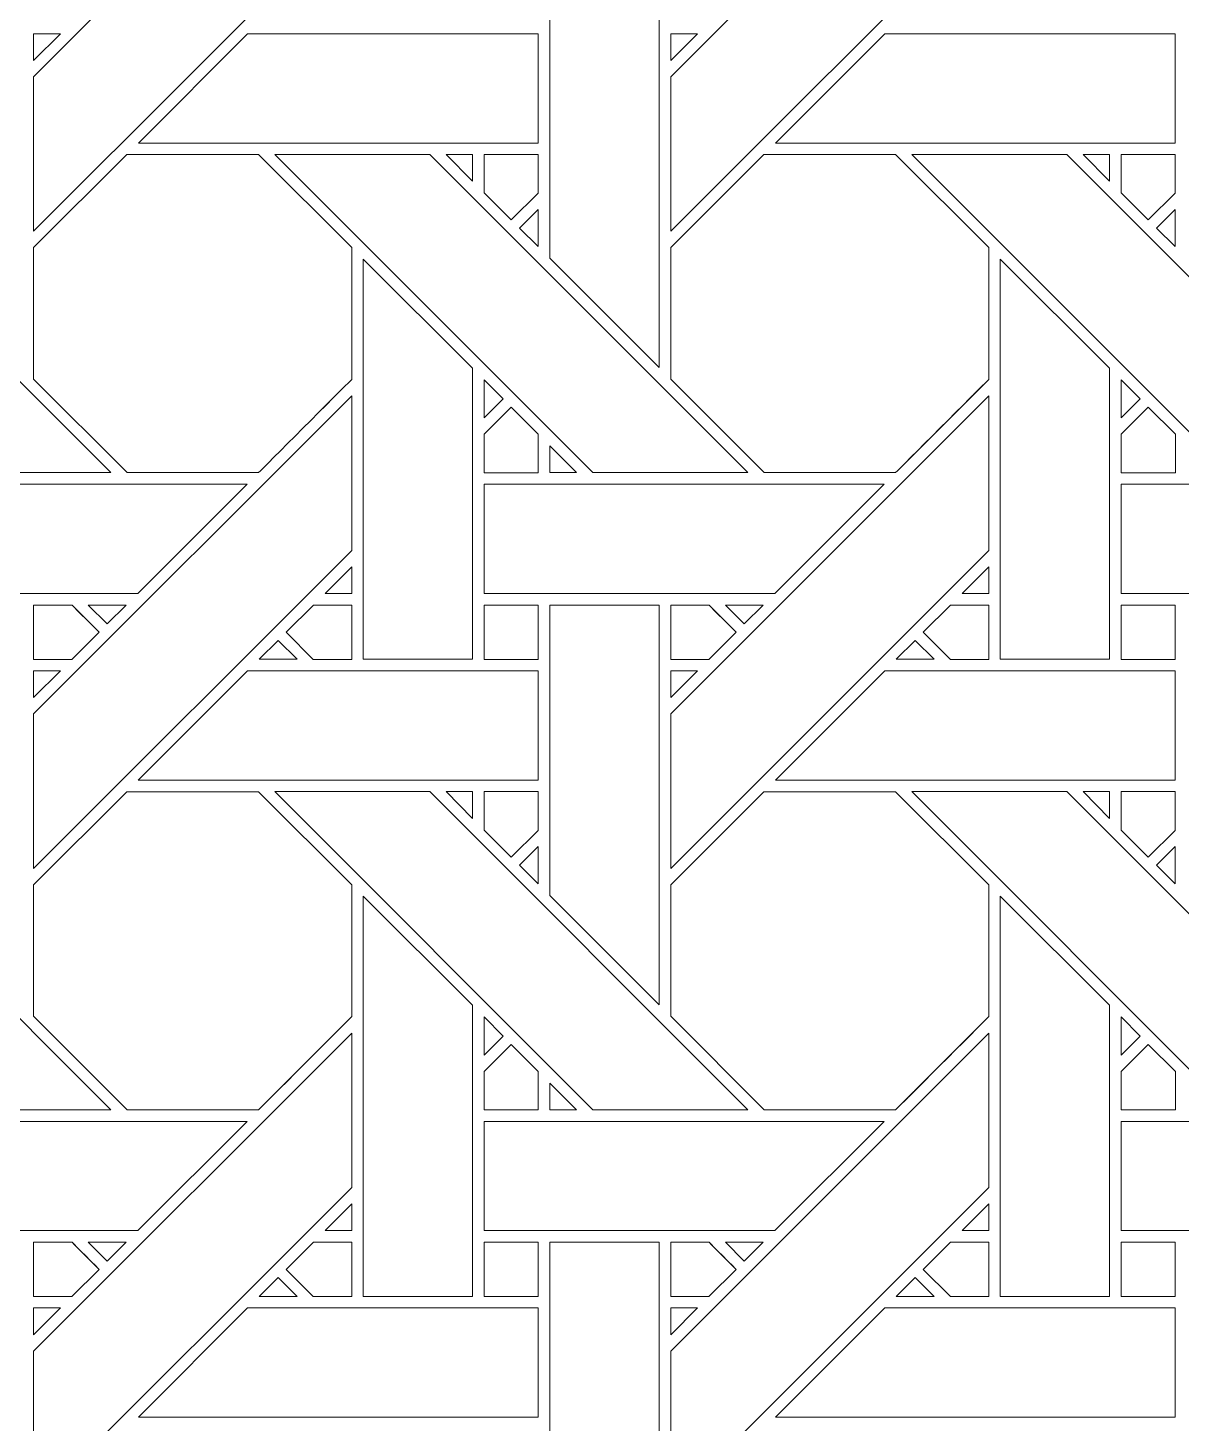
# Model space of a CAD drawing. Header units: inches. Extents: x 2.4 to 22.4, y -0.9 to 19.1.
# Drawn here: x 9.766 to 11.483, y 6.02 to 8.097 of the extents above; entities that cross this region are included whole.
import ezdxf

# ---------------------------------------------------------------- set-up
doc = ezdxf.new("R2010")
doc.units = ezdxf.units.IN
doc.header["$MEASUREMENT"] = 0
doc.layers.add('Design', color=7, linetype='Continuous', lineweight=0)

msp = doc.modelspace()

# ---------------------------------------------------------------- linework, layer by layer
at = {"layer": 'Design'}
for points, knots in [([(12.3829, 19.0948), (6.86, 19.0948), (2.3829, 14.6176), (2.3829, 9.0948), (2.3829, 3.5719), (6.86, -0.9052), (12.3829, -0.9052), (17.9057, -0.9052), (22.3829, 3.5719), (22.3829, 9.0948), (22.3829, 14.6176), (17.9057, 19.0948), (12.3829, 19.0948)], [0, 0, 0, 0, 1, 1, 1, 2, 2, 2, 3, 3, 3, 4, 4, 4, 4]), ([(12.3829, 17.972), (7.4801, 17.972), (3.5056, 13.9975), (3.5056, 9.0948), (3.5056, 4.192), (7.4801, 0.2175), (12.3829, 0.2175), (17.2856, 0.2175), (21.2601, 4.192), (21.2601, 9.0948), (21.2601, 13.9975), (17.2856, 17.972), (12.3829, 17.972)], [0, 0, 0, 0, 1, 1, 1, 2, 2, 2, 3, 3, 3, 4, 4, 4, 4]), ([(9.7742, 8.0244), (9.7742, 8.0244), (10.2479, 8.498), (10.2479, 8.498), (10.2479, 8.498), (10.2479, 8.2679), (10.2479, 8.2679), (10.2479, 8.2679), (9.7742, 7.7943), (9.7742, 7.7943), (9.7742, 7.7943), (9.7742, 8.0244), (9.7742, 8.0244)], [0, 0, 0, 0, 1, 1, 1, 2, 2, 2, 3, 3, 3, 4, 4, 4, 4]), ([(10.7229, 8.0244), (10.7229, 8.0244), (11.1966, 8.498), (11.1966, 8.498), (11.1966, 8.498), (11.1966, 8.2679), (11.1966, 8.2679), (11.1966, 8.2679), (10.7229, 7.7943), (10.7229, 7.7943), (10.7229, 7.7943), (10.7229, 8.0244), (10.7229, 8.0244)], [0, 0, 0, 0, 1, 1, 1, 2, 2, 2, 3, 3, 3, 4, 4, 4, 4]), ([(10.7058, 8.1865), (10.7058, 8.1865), (10.7058, 7.5914), (10.7058, 7.5914), (10.7058, 7.5914), (10.5429, 7.7543), (10.5429, 7.7543), (10.5429, 7.7543), (10.5429, 8.1865), (10.5429, 8.1865), (10.5429, 8.1865), (10.7058, 8.1865), (10.7058, 8.1865)], [0, 0, 0, 0, 1, 1, 1, 2, 2, 2, 3, 3, 3, 4, 4, 4, 4]), ([(9.8141, 8.0885), (9.8141, 8.0885), (9.7742, 8.0487), (9.7742, 8.0487), (9.7742, 8.0487), (9.7742, 8.0885), (9.7742, 8.0885), (9.7742, 8.0885), (9.8141, 8.0885), (9.8141, 8.0885)], [0, 0, 0, 0, 1, 1, 1, 2, 2, 2, 3, 3, 3, 3]), ([(9.9301, 7.9257), (9.9301, 7.9257), (10.0929, 8.0885), (10.0929, 8.0885), (10.0929, 8.0885), (10.5253, 8.0885), (10.5253, 8.0885), (10.5253, 8.0885), (10.5253, 7.9257), (10.5253, 7.9257), (10.5253, 7.9257), (9.9301, 7.9257), (9.9301, 7.9257)], [0, 0, 0, 0, 1, 1, 1, 2, 2, 2, 3, 3, 3, 4, 4, 4, 4]), ([(10.7628, 8.0885), (10.7628, 8.0885), (10.7229, 8.0487), (10.7229, 8.0487), (10.7229, 8.0487), (10.7229, 8.0885), (10.7229, 8.0885), (10.7229, 8.0885), (10.7628, 8.0885), (10.7628, 8.0885)], [0, 0, 0, 0, 1, 1, 1, 2, 2, 2, 3, 3, 3, 3]), ([(10.8788, 7.9257), (10.8788, 7.9257), (11.0416, 8.0885), (11.0416, 8.0885), (11.0416, 8.0885), (11.4741, 8.0885), (11.4741, 8.0885), (11.4741, 8.0885), (11.4741, 7.9257), (11.4741, 7.9257), (11.4741, 7.9257), (10.8788, 7.9257), (10.8788, 7.9257)], [0, 0, 0, 0, 1, 1, 1, 2, 2, 2, 3, 3, 3, 4, 4, 4, 4]), ([(9.1846, 7.9086), (9.1846, 7.9086), (9.4156, 7.9086), (9.4156, 7.9086), (9.4156, 7.9086), (9.8892, 7.435), (9.8892, 7.435), (9.8892, 7.435), (9.6582, 7.435), (9.6582, 7.435), (9.6582, 7.435), (9.1846, 7.9086), (9.1846, 7.9086)], [0, 0, 0, 0, 1, 1, 1, 2, 2, 2, 3, 3, 3, 4, 4, 4, 4]), ([(10.1091, 7.435), (10.1091, 7.435), (9.9134, 7.435), (9.9134, 7.435), (9.9134, 7.435), (9.7742, 7.5742), (9.7742, 7.5742), (9.7742, 7.5742), (9.7742, 7.7699), (9.7742, 7.7699), (9.7742, 7.7699), (9.9129, 7.9086), (9.9129, 7.9086), (9.9129, 7.9086), (10.1091, 7.9086), (10.1091, 7.9086), (10.1091, 7.9086), (10.2478, 7.7699), (10.2478, 7.7699), (10.2478, 7.7699), (10.2478, 7.5737), (10.2478, 7.5737), (10.23, 7.5557), (10.1181, 7.444), (10.1091, 7.435)], [0, 0, 0, 0, 1, 1, 1, 2, 2, 2, 3, 3, 3, 4, 4, 4, 5, 5, 5, 6, 6, 6, 7, 7, 7, 8, 8, 8, 8]), ([(9.7742, 7.7699), (9.7742, 7.7699), (9.9129, 7.9086), (9.9129, 7.9086), (9.9129, 7.9086), (10.1091, 7.9086), (10.1091, 7.9086), (10.1091, 7.9086), (10.2478, 7.7699), (10.2478, 7.7699), (10.2478, 7.7699), (10.2478, 7.5737), (10.2478, 7.5737), (10.2301, 7.5558), (10.1182, 7.444), (10.1091, 7.435), (10.1091, 7.435), (9.9134, 7.435), (9.9134, 7.435), (9.9134, 7.435), (9.7742, 7.5742), (9.7742, 7.5742), (9.7742, 7.5742), (9.7742, 7.7699), (9.7742, 7.7699)], [0, 0, 0, 0, 1, 1, 1, 2, 2, 2, 3, 3, 3, 4, 4, 4, 5, 5, 5, 6, 6, 6, 7, 7, 7, 8, 8, 8, 8]), ([(10.1334, 7.9086), (10.1334, 7.9086), (10.3643, 7.9086), (10.3643, 7.9086), (10.3643, 7.9086), (10.838, 7.435), (10.838, 7.435), (10.838, 7.435), (10.6069, 7.435), (10.6069, 7.435), (10.6069, 7.435), (10.1334, 7.9086), (10.1334, 7.9086)], [0, 0, 0, 0, 1, 1, 1, 2, 2, 2, 3, 3, 3, 4, 4, 4, 4]), ([(10.4279, 7.9086), (10.4279, 7.9086), (10.4279, 7.8688), (10.4279, 7.8688), (10.4279, 7.8688), (10.3884, 7.9086), (10.3884, 7.9086), (10.3884, 7.9086), (10.4279, 7.9086), (10.4279, 7.9086)], [0, 0, 0, 0, 1, 1, 1, 2, 2, 2, 3, 3, 3, 3]), ([(10.5253, 7.9086), (10.5253, 7.9086), (10.5253, 7.851), (10.5253, 7.851), (10.5253, 7.851), (10.4854, 7.8111), (10.4854, 7.8111), (10.4854, 7.8111), (10.445, 7.8514), (10.445, 7.8514), (10.445, 7.8514), (10.445, 7.9086), (10.445, 7.9086), (10.445, 7.9086), (10.5253, 7.9086), (10.5253, 7.9086)], [0, 0, 0, 0, 1, 1, 1, 2, 2, 2, 3, 3, 3, 4, 4, 4, 5, 5, 5, 5]), ([(10.4854, 7.8111), (10.4854, 7.8111), (10.445, 7.8514), (10.445, 7.8514), (10.445, 7.8514), (10.445, 7.9086), (10.445, 7.9086), (10.445, 7.9086), (10.5253, 7.9086), (10.5253, 7.9086), (10.5253, 7.9086), (10.5253, 7.851), (10.5253, 7.851), (10.5253, 7.851), (10.4854, 7.8111), (10.4854, 7.8111)], [0, 0, 0, 0, 1, 1, 1, 2, 2, 2, 3, 3, 3, 4, 4, 4, 5, 5, 5, 5]), ([(10.8616, 7.9086), (10.8616, 7.9086), (11.0578, 7.9086), (11.0578, 7.9086), (11.0578, 7.9086), (11.1966, 7.7699), (11.1966, 7.7699), (11.1966, 7.7699), (11.1966, 7.5737), (11.1966, 7.5737), (11.1788, 7.5557), (11.0669, 7.444), (11.0579, 7.435), (11.0579, 7.435), (10.8622, 7.435), (10.8622, 7.435), (10.8622, 7.435), (10.7229, 7.5742), (10.7229, 7.5742), (10.7229, 7.5742), (10.7229, 7.7699), (10.7229, 7.7699), (10.7229, 7.7699), (10.8616, 7.9086), (10.8616, 7.9086)], [0, 0, 0, 0, 1, 1, 1, 2, 2, 2, 3, 3, 3, 4, 4, 4, 5, 5, 5, 6, 6, 6, 7, 7, 7, 8, 8, 8, 8]), ([(10.7229, 7.7699), (10.7229, 7.7699), (10.8616, 7.9086), (10.8616, 7.9086), (10.8616, 7.9086), (11.0578, 7.9086), (11.0578, 7.9086), (11.0578, 7.9086), (11.1966, 7.7699), (11.1966, 7.7699), (11.1966, 7.7699), (11.1966, 7.5737), (11.1966, 7.5737), (11.1786, 7.5555), (11.0667, 7.4438), (11.0579, 7.435), (11.0579, 7.435), (10.8622, 7.435), (10.8622, 7.435), (10.8622, 7.435), (10.7229, 7.5742), (10.7229, 7.5742), (10.7229, 7.5742), (10.7229, 7.7699), (10.7229, 7.7699)], [0, 0, 0, 0, 1, 1, 1, 2, 2, 2, 3, 3, 3, 4, 4, 4, 5, 5, 5, 6, 6, 6, 7, 7, 7, 8, 8, 8, 8]), ([(11.0821, 7.9086), (11.0821, 7.9086), (11.313, 7.9086), (11.313, 7.9086), (11.313, 7.9086), (11.7867, 7.435), (11.7867, 7.435), (11.7867, 7.435), (11.5556, 7.435), (11.5556, 7.435), (11.5556, 7.435), (11.0821, 7.9086), (11.0821, 7.9086)], [0, 0, 0, 0, 1, 1, 1, 2, 2, 2, 3, 3, 3, 4, 4, 4, 4]), ([(11.3766, 7.9086), (11.3766, 7.9086), (11.3766, 7.8688), (11.3766, 7.8688), (11.3766, 7.8688), (11.3372, 7.9086), (11.3372, 7.9086), (11.3372, 7.9086), (11.3766, 7.9086), (11.3766, 7.9086)], [0, 0, 0, 0, 1, 1, 1, 2, 2, 2, 3, 3, 3, 3]), ([(11.474, 7.9086), (11.474, 7.9086), (11.474, 7.851), (11.474, 7.851), (11.474, 7.851), (11.4341, 7.8111), (11.4341, 7.8111), (11.4341, 7.8111), (11.3938, 7.8514), (11.3938, 7.8514), (11.3938, 7.8514), (11.3938, 7.9086), (11.3938, 7.9086), (11.3938, 7.9086), (11.474, 7.9086), (11.474, 7.9086)], [0, 0, 0, 0, 1, 1, 1, 2, 2, 2, 3, 3, 3, 4, 4, 4, 5, 5, 5, 5]), ([(11.4341, 7.8111), (11.4341, 7.8111), (11.3938, 7.8514), (11.3938, 7.8514), (11.3938, 7.8514), (11.3938, 7.9086), (11.3938, 7.9086), (11.3938, 7.9086), (11.474, 7.9086), (11.474, 7.9086), (11.474, 7.9086), (11.474, 7.851), (11.474, 7.851), (11.474, 7.851), (11.4341, 7.8111), (11.4341, 7.8111)], [0, 0, 0, 0, 1, 1, 1, 2, 2, 2, 3, 3, 3, 4, 4, 4, 5, 5, 5, 5]), ([(10.5253, 7.8268), (10.5253, 7.8268), (10.5253, 7.7716), (10.5253, 7.7716), (10.5253, 7.7716), (10.4976, 7.799), (10.4976, 7.799), (10.4976, 7.799), (10.5253, 7.8268), (10.5253, 7.8268)], [0, 0, 0, 0, 1, 1, 1, 2, 2, 2, 3, 3, 3, 3]), ([(11.4741, 7.8268), (11.4741, 7.8268), (11.4741, 7.7716), (11.4741, 7.7716), (11.4741, 7.7716), (11.4463, 7.799), (11.4463, 7.799), (11.4463, 7.799), (11.4741, 7.8268), (11.4741, 7.8268)], [0, 0, 0, 0, 1, 1, 1, 2, 2, 2, 3, 3, 3, 3]), ([(10.4278, 7.5906), (10.4278, 7.5906), (10.4278, 7.157), (10.4278, 7.157), (10.4278, 7.157), (10.265, 7.157), (10.265, 7.157), (10.265, 7.157), (10.265, 7.7528), (10.265, 7.7528), (10.265, 7.7528), (10.4278, 7.5906), (10.4278, 7.5906)], [0, 0, 0, 0, 1, 1, 1, 2, 2, 2, 3, 3, 3, 4, 4, 4, 4]), ([(11.3765, 7.5906), (11.3765, 7.5906), (11.3765, 7.157), (11.3765, 7.157), (11.3765, 7.157), (11.2137, 7.157), (11.2137, 7.157), (11.2137, 7.157), (11.2137, 7.7528), (11.2137, 7.7528), (11.2137, 7.7528), (11.3765, 7.5906), (11.3765, 7.5906)], [0, 0, 0, 0, 1, 1, 1, 2, 2, 2, 3, 3, 3, 4, 4, 4, 4]), ([(10.4733, 7.5446), (10.4733, 7.5446), (10.4451, 7.5164), (10.4451, 7.5164), (10.4451, 7.5164), (10.4451, 7.5732), (10.4451, 7.5732), (10.4451, 7.5732), (10.4733, 7.5446), (10.4733, 7.5446)], [0, 0, 0, 0, 1, 1, 1, 2, 2, 2, 3, 3, 3, 3]), ([(11.3938, 7.5164), (11.3938, 7.5164), (11.3938, 7.5732), (11.3938, 7.5732), (11.3938, 7.5732), (11.422, 7.5446), (11.422, 7.5446), (11.422, 7.5446), (11.3938, 7.5164), (11.3938, 7.5164)], [0, 0, 0, 0, 1, 1, 1, 2, 2, 2, 3, 3, 3, 3]), ([(9.7742, 7.0756), (9.7742, 7.0756), (10.2479, 7.5492), (10.2479, 7.5492), (10.2479, 7.5492), (10.2479, 7.3192), (10.2479, 7.3192), (10.2479, 7.3192), (9.7742, 6.8455), (9.7742, 6.8455), (9.7742, 6.8455), (9.7742, 7.0756), (9.7742, 7.0756)], [0, 0, 0, 0, 1, 1, 1, 2, 2, 2, 3, 3, 3, 4, 4, 4, 4]), ([(10.7229, 7.0756), (10.7229, 7.0756), (11.1966, 7.5492), (11.1966, 7.5492), (11.1966, 7.5492), (11.1966, 7.3192), (11.1966, 7.3192), (11.1966, 7.3192), (10.7229, 6.8455), (10.7229, 6.8455), (10.7229, 6.8455), (10.7229, 7.0756), (10.7229, 7.0756)], [0, 0, 0, 0, 1, 1, 1, 2, 2, 2, 3, 3, 3, 4, 4, 4, 4]), ([(10.4451, 7.4347), (10.4451, 7.4347), (10.4451, 7.492), (10.4451, 7.492), (10.4451, 7.492), (10.4854, 7.5323), (10.4854, 7.5323), (10.4854, 7.5323), (10.5257, 7.492), (10.5257, 7.492), (10.5257, 7.492), (10.5257, 7.4347), (10.5257, 7.4347), (10.5257, 7.4347), (10.4451, 7.4347), (10.4451, 7.4347)], [0, 0, 0, 0, 1, 1, 1, 2, 2, 2, 3, 3, 3, 4, 4, 4, 5, 5, 5, 5]), ([(10.4451, 7.492), (10.4451, 7.492), (10.4854, 7.5323), (10.4854, 7.5323), (10.4854, 7.5323), (10.5257, 7.492), (10.5257, 7.492), (10.5257, 7.492), (10.5257, 7.4347), (10.5257, 7.4347), (10.5257, 7.4347), (10.4451, 7.4347), (10.4451, 7.4347), (10.4451, 7.4347), (10.4451, 7.492), (10.4451, 7.492)], [0, 0, 0, 0, 1, 1, 1, 2, 2, 2, 3, 3, 3, 4, 4, 4, 5, 5, 5, 5]), ([(11.3938, 7.4347), (11.3938, 7.4347), (11.3938, 7.492), (11.3938, 7.492), (11.3938, 7.492), (11.4341, 7.5323), (11.4341, 7.5323), (11.4341, 7.5323), (11.4745, 7.492), (11.4745, 7.492), (11.4745, 7.492), (11.4745, 7.4347), (11.4745, 7.4347), (11.4745, 7.4347), (11.3938, 7.4347), (11.3938, 7.4347)], [0, 0, 0, 0, 1, 1, 1, 2, 2, 2, 3, 3, 3, 4, 4, 4, 5, 5, 5, 5]), ([(11.3938, 7.4347), (11.3938, 7.4347), (11.3938, 7.492), (11.3938, 7.492), (11.3938, 7.492), (11.4341, 7.5323), (11.4341, 7.5323), (11.4341, 7.5323), (11.4745, 7.492), (11.4745, 7.492), (11.4745, 7.492), (11.4745, 7.4347), (11.4745, 7.4347), (11.4745, 7.4347), (11.3938, 7.4347), (11.3938, 7.4347)], [0, 0, 0, 0, 1, 1, 1, 2, 2, 2, 3, 3, 3, 4, 4, 4, 5, 5, 5, 5]), ([(10.5827, 7.4349), (10.5827, 7.4349), (10.543, 7.4349), (10.543, 7.4349), (10.543, 7.4349), (10.543, 7.4747), (10.543, 7.4747), (10.543, 7.4747), (10.5827, 7.4349), (10.5827, 7.4349)], [0, 0, 0, 0, 1, 1, 1, 2, 2, 2, 3, 3, 3, 3]), ([(9.4964, 7.255), (9.4964, 7.255), (9.4964, 7.4177), (9.4964, 7.4177), (9.4964, 7.4177), (10.0921, 7.4177), (10.0921, 7.4177), (10.0921, 7.4177), (9.9293, 7.255), (9.9293, 7.255), (9.9293, 7.255), (9.4964, 7.255), (9.4964, 7.255)], [0, 0, 0, 0, 1, 1, 1, 2, 2, 2, 3, 3, 3, 4, 4, 4, 4]), ([(10.4451, 7.255), (10.4451, 7.255), (10.4451, 7.4177), (10.4451, 7.4177), (10.4451, 7.4177), (11.0408, 7.4177), (11.0408, 7.4177), (11.0408, 7.4177), (10.8781, 7.255), (10.8781, 7.255), (10.8781, 7.255), (10.4451, 7.255), (10.4451, 7.255)], [0, 0, 0, 0, 1, 1, 1, 2, 2, 2, 3, 3, 3, 4, 4, 4, 4]), ([(11.3938, 7.255), (11.3938, 7.255), (11.3938, 7.4177), (11.3938, 7.4177), (11.3938, 7.4177), (11.9895, 7.4177), (11.9895, 7.4177), (11.9895, 7.4177), (11.8268, 7.255), (11.8268, 7.255), (11.8268, 7.255), (11.3938, 7.255), (11.3938, 7.255)], [0, 0, 0, 0, 1, 1, 1, 2, 2, 2, 3, 3, 3, 4, 4, 4, 4]), ([(10.2081, 7.255), (10.2081, 7.255), (10.2479, 7.2948), (10.2479, 7.2948), (10.2479, 7.2948), (10.2479, 7.255), (10.2479, 7.255), (10.2479, 7.255), (10.2081, 7.255), (10.2081, 7.255)], [0, 0, 0, 0, 1, 1, 1, 2, 2, 2, 3, 3, 3, 3]), ([(11.1568, 7.255), (11.1568, 7.255), (11.1966, 7.2948), (11.1966, 7.2948), (11.1966, 7.2948), (11.1966, 7.255), (11.1966, 7.255), (11.1966, 7.255), (11.1568, 7.255), (11.1568, 7.255)], [0, 0, 0, 0, 1, 1, 1, 2, 2, 2, 3, 3, 3, 3]), ([(9.7742, 7.1569), (9.7742, 7.1569), (9.7742, 7.2377), (9.7742, 7.2377), (9.7742, 7.2377), (9.8313, 7.2377), (9.8313, 7.2377), (9.8364, 7.2326), (9.8672, 7.2018), (9.8716, 7.1974), (9.8716, 7.1974), (9.8312, 7.1569), (9.8312, 7.1569), (9.8312, 7.1569), (9.7742, 7.1569), (9.7742, 7.1569)], [0, 0, 0, 0, 1, 1, 1, 2, 2, 2, 3, 3, 3, 4, 4, 4, 5, 5, 5, 5]), ([(9.7742, 7.2377), (9.7742, 7.2377), (9.8313, 7.2377), (9.8313, 7.2377), (9.8367, 7.2323), (9.8716, 7.1974), (9.8716, 7.1974), (9.8716, 7.1974), (9.8312, 7.1569), (9.8312, 7.1569), (9.8312, 7.1569), (9.7742, 7.1569), (9.7742, 7.1569), (9.7742, 7.1569), (9.7742, 7.2377), (9.7742, 7.2377)], [0, 0, 0, 0, 1, 1, 1, 2, 2, 2, 3, 3, 3, 4, 4, 4, 5, 5, 5, 5]), ([(9.9121, 7.2377), (9.9121, 7.2377), (9.8838, 7.2096), (9.8838, 7.2096), (9.8838, 7.2096), (9.8556, 7.2377), (9.8556, 7.2377), (9.8556, 7.2377), (9.9121, 7.2377), (9.9121, 7.2377)], [0, 0, 0, 0, 1, 1, 1, 2, 2, 2, 3, 3, 3, 3]), ([(10.1907, 7.1569), (10.1907, 7.1569), (10.1504, 7.1973), (10.1504, 7.1973), (10.1504, 7.1973), (10.1908, 7.2377), (10.1908, 7.2377), (10.1908, 7.2377), (10.2479, 7.2377), (10.2479, 7.2377), (10.2479, 7.2377), (10.2479, 7.1569), (10.2479, 7.1569), (10.2479, 7.1569), (10.1907, 7.1569), (10.1907, 7.1569)], [0, 0, 0, 0, 1, 1, 1, 2, 2, 2, 3, 3, 3, 4, 4, 4, 5, 5, 5, 5]), ([(10.1504, 7.1973), (10.1504, 7.1973), (10.1908, 7.2377), (10.1908, 7.2377), (10.1908, 7.2377), (10.2479, 7.2377), (10.2479, 7.2377), (10.2479, 7.2377), (10.2479, 7.1569), (10.2479, 7.1569), (10.2479, 7.1569), (10.1907, 7.1569), (10.1907, 7.1569), (10.1907, 7.1569), (10.1504, 7.1973), (10.1504, 7.1973)], [0, 0, 0, 0, 1, 1, 1, 2, 2, 2, 3, 3, 3, 4, 4, 4, 5, 5, 5, 5]), ([(10.4451, 7.1569), (10.4451, 7.1569), (10.4451, 7.2377), (10.4451, 7.2377), (10.4451, 7.2377), (10.5253, 7.2377), (10.5253, 7.2377), (10.5253, 7.2377), (10.5253, 7.1569), (10.5253, 7.1569), (10.5253, 7.1569), (10.4451, 7.1569), (10.4451, 7.1569)], [0, 0, 0, 0, 1, 1, 1, 2, 2, 2, 3, 3, 3, 4, 4, 4, 4]), ([(10.4451, 7.2377), (10.4451, 7.2377), (10.5253, 7.2377), (10.5253, 7.2377), (10.5253, 7.2377), (10.5253, 7.1569), (10.5253, 7.1569), (10.5253, 7.1569), (10.4451, 7.1569), (10.4451, 7.1569), (10.4451, 7.1569), (10.4451, 7.2377), (10.4451, 7.2377)], [0, 0, 0, 0, 1, 1, 1, 2, 2, 2, 3, 3, 3, 4, 4, 4, 4]), ([(10.7058, 7.2377), (10.7058, 7.2377), (10.7058, 6.6426), (10.7058, 6.6426), (10.7058, 6.6426), (10.5429, 6.8055), (10.5429, 6.8055), (10.5429, 6.8055), (10.5429, 7.2377), (10.5429, 7.2377), (10.5429, 7.2377), (10.7058, 7.2377), (10.7058, 7.2377)], [0, 0, 0, 0, 1, 1, 1, 2, 2, 2, 3, 3, 3, 4, 4, 4, 4]), ([(10.78, 7.2377), (10.7851, 7.2326), (10.8159, 7.2018), (10.8203, 7.1974), (10.8203, 7.1974), (10.7799, 7.1569), (10.7799, 7.1569), (10.7799, 7.1569), (10.7229, 7.1569), (10.7229, 7.1569), (10.7229, 7.1569), (10.7229, 7.2377), (10.7229, 7.2377), (10.7229, 7.2377), (10.78, 7.2377), (10.78, 7.2377)], [0, 0, 0, 0, 1, 1, 1, 2, 2, 2, 3, 3, 3, 4, 4, 4, 5, 5, 5, 5]), ([(10.7229, 7.2377), (10.7229, 7.2377), (10.78, 7.2377), (10.78, 7.2377), (10.7855, 7.2323), (10.8203, 7.1974), (10.8203, 7.1974), (10.8203, 7.1974), (10.7799, 7.1569), (10.7799, 7.1569), (10.7799, 7.1569), (10.7229, 7.1569), (10.7229, 7.1569), (10.7229, 7.1569), (10.7229, 7.2377), (10.7229, 7.2377)], [0, 0, 0, 0, 1, 1, 1, 2, 2, 2, 3, 3, 3, 4, 4, 4, 5, 5, 5, 5]), ([(10.8608, 7.2377), (10.8608, 7.2377), (10.8325, 7.2096), (10.8325, 7.2096), (10.8325, 7.2096), (10.8044, 7.2377), (10.8044, 7.2377), (10.8044, 7.2377), (10.8608, 7.2377), (10.8608, 7.2377)], [0, 0, 0, 0, 1, 1, 1, 2, 2, 2, 3, 3, 3, 3]), ([(11.1395, 7.1569), (11.1395, 7.1569), (11.0991, 7.1973), (11.0991, 7.1973), (11.0991, 7.1973), (11.1396, 7.2377), (11.1396, 7.2377), (11.1396, 7.2377), (11.1966, 7.2377), (11.1966, 7.2377), (11.1966, 7.2377), (11.1966, 7.1569), (11.1966, 7.1569), (11.1966, 7.1569), (11.1395, 7.1569), (11.1395, 7.1569)], [0, 0, 0, 0, 1, 1, 1, 2, 2, 2, 3, 3, 3, 4, 4, 4, 5, 5, 5, 5]), ([(11.0991, 7.1973), (11.0991, 7.1973), (11.1396, 7.2377), (11.1396, 7.2377), (11.1396, 7.2377), (11.1966, 7.2377), (11.1966, 7.2377), (11.1966, 7.2377), (11.1966, 7.1569), (11.1966, 7.1569), (11.1966, 7.1569), (11.1395, 7.1569), (11.1395, 7.1569), (11.1395, 7.1569), (11.0991, 7.1973), (11.0991, 7.1973)], [0, 0, 0, 0, 1, 1, 1, 2, 2, 2, 3, 3, 3, 4, 4, 4, 5, 5, 5, 5]), ([(11.3938, 7.1569), (11.3938, 7.1569), (11.3938, 7.2377), (11.3938, 7.2377), (11.3938, 7.2377), (11.474, 7.2377), (11.474, 7.2377), (11.474, 7.2377), (11.474, 7.1569), (11.474, 7.1569), (11.474, 7.1569), (11.3938, 7.1569), (11.3938, 7.1569)], [0, 0, 0, 0, 1, 1, 1, 2, 2, 2, 3, 3, 3, 4, 4, 4, 4]), ([(11.3938, 7.2377), (11.3938, 7.2377), (11.474, 7.2377), (11.474, 7.2377), (11.474, 7.2377), (11.474, 7.1569), (11.474, 7.1569), (11.474, 7.1569), (11.3938, 7.1569), (11.3938, 7.1569), (11.3938, 7.1569), (11.3938, 7.2377), (11.3938, 7.2377)], [0, 0, 0, 0, 1, 1, 1, 2, 2, 2, 3, 3, 3, 4, 4, 4, 4]), ([(10.1666, 7.157), (10.1666, 7.157), (10.11, 7.157), (10.11, 7.157), (10.11, 7.157), (10.1383, 7.1852), (10.1383, 7.1852), (10.1383, 7.1852), (10.1666, 7.157), (10.1666, 7.157)], [0, 0, 0, 0, 1, 1, 1, 2, 2, 2, 3, 3, 3, 3]), ([(11.1153, 7.157), (11.1153, 7.157), (11.0588, 7.157), (11.0588, 7.157), (11.0588, 7.157), (11.087, 7.1852), (11.087, 7.1852), (11.087, 7.1852), (11.1153, 7.157), (11.1153, 7.157)], [0, 0, 0, 0, 1, 1, 1, 2, 2, 2, 3, 3, 3, 3]), ([(9.8141, 7.1398), (9.8141, 7.1398), (9.7742, 7.1), (9.7742, 7.1), (9.7742, 7.1), (9.7742, 7.1398), (9.7742, 7.1398), (9.7742, 7.1398), (9.8141, 7.1398), (9.8141, 7.1398)], [0, 0, 0, 0, 1, 1, 1, 2, 2, 2, 3, 3, 3, 3]), ([(10.0929, 7.1398), (10.0929, 7.1398), (10.5253, 7.1398), (10.5253, 7.1398), (10.5253, 7.1398), (10.5253, 6.977), (10.5253, 6.977), (10.5253, 6.977), (9.93, 6.977), (9.93, 6.977), (9.93, 6.977), (10.0929, 7.1398), (10.0929, 7.1398)], [0, 0, 0, 0, 1, 1, 1, 2, 2, 2, 3, 3, 3, 4, 4, 4, 4]), ([(10.7628, 7.1398), (10.7628, 7.1398), (10.7229, 7.1), (10.7229, 7.1), (10.7229, 7.1), (10.7229, 7.1398), (10.7229, 7.1398), (10.7229, 7.1398), (10.7628, 7.1398), (10.7628, 7.1398)], [0, 0, 0, 0, 1, 1, 1, 2, 2, 2, 3, 3, 3, 3]), ([(10.8788, 6.977), (10.8788, 6.977), (11.0416, 7.1398), (11.0416, 7.1398), (11.0416, 7.1398), (11.4741, 7.1398), (11.4741, 7.1398), (11.4741, 7.1398), (11.4741, 6.977), (11.4741, 6.977), (11.4741, 6.977), (10.8788, 6.977), (10.8788, 6.977)], [0, 0, 0, 0, 1, 1, 1, 2, 2, 2, 3, 3, 3, 4, 4, 4, 4]), ([(9.1846, 6.9599), (9.1846, 6.9599), (9.4156, 6.9599), (9.4156, 6.9599), (9.4156, 6.9599), (9.8892, 6.4862), (9.8892, 6.4862), (9.8892, 6.4862), (9.6582, 6.4862), (9.6582, 6.4862), (9.6582, 6.4862), (9.1846, 6.9599), (9.1846, 6.9599)], [0, 0, 0, 0, 1, 1, 1, 2, 2, 2, 3, 3, 3, 4, 4, 4, 4]), ([(10.1091, 6.4862), (10.1091, 6.4862), (9.9134, 6.4862), (9.9134, 6.4862), (9.9134, 6.4862), (9.7742, 6.6255), (9.7742, 6.6255), (9.7742, 6.6255), (9.7742, 6.8211), (9.7742, 6.8211), (9.7742, 6.8211), (9.9129, 6.9598), (9.9129, 6.9598), (9.9129, 6.9598), (10.1091, 6.9598), (10.1091, 6.9598), (10.1091, 6.9598), (10.2478, 6.8211), (10.2478, 6.8211), (10.2478, 6.8211), (10.2478, 6.6249), (10.2478, 6.6249), (10.23, 6.607), (10.1181, 6.4952), (10.1091, 6.4862)], [0, 0, 0, 0, 1, 1, 1, 2, 2, 2, 3, 3, 3, 4, 4, 4, 5, 5, 5, 6, 6, 6, 7, 7, 7, 8, 8, 8, 8]), ([(9.7742, 6.6255), (9.7742, 6.6255), (9.7742, 6.8211), (9.7742, 6.8211), (9.7742, 6.8211), (9.9129, 6.9598), (9.9129, 6.9598), (9.9129, 6.9598), (10.1091, 6.9598), (10.1091, 6.9598), (10.1091, 6.9598), (10.2478, 6.8211), (10.2478, 6.8211), (10.2478, 6.8211), (10.2478, 6.6249), (10.2478, 6.6249), (10.2297, 6.6066), (10.1178, 6.4949), (10.1091, 6.4862), (10.1091, 6.4862), (9.9134, 6.4862), (9.9134, 6.4862), (9.9134, 6.4862), (9.7742, 6.6255), (9.7742, 6.6255)], [0, 0, 0, 0, 1, 1, 1, 2, 2, 2, 3, 3, 3, 4, 4, 4, 5, 5, 5, 6, 6, 6, 7, 7, 7, 8, 8, 8, 8]), ([(10.1334, 6.9599), (10.1334, 6.9599), (10.3643, 6.9599), (10.3643, 6.9599), (10.3643, 6.9599), (10.838, 6.4862), (10.838, 6.4862), (10.838, 6.4862), (10.6069, 6.4862), (10.6069, 6.4862), (10.6069, 6.4862), (10.1334, 6.9599), (10.1334, 6.9599)], [0, 0, 0, 0, 1, 1, 1, 2, 2, 2, 3, 3, 3, 4, 4, 4, 4]), ([(10.4279, 6.9599), (10.4279, 6.9599), (10.4279, 6.9201), (10.4279, 6.9201), (10.4279, 6.9201), (10.3884, 6.9599), (10.3884, 6.9599), (10.3884, 6.9599), (10.4279, 6.9599), (10.4279, 6.9599)], [0, 0, 0, 0, 1, 1, 1, 2, 2, 2, 3, 3, 3, 3]), ([(10.5253, 6.9599), (10.5253, 6.9599), (10.5253, 6.9023), (10.5253, 6.9023), (10.5253, 6.9023), (10.4854, 6.8623), (10.4854, 6.8623), (10.4854, 6.8623), (10.445, 6.9027), (10.445, 6.9027), (10.445, 6.9027), (10.445, 6.9599), (10.445, 6.9599), (10.445, 6.9599), (10.5253, 6.9599), (10.5253, 6.9599)], [0, 0, 0, 0, 1, 1, 1, 2, 2, 2, 3, 3, 3, 4, 4, 4, 5, 5, 5, 5]), ([(10.4854, 6.8623), (10.4854, 6.8623), (10.445, 6.9027), (10.445, 6.9027), (10.445, 6.9027), (10.445, 6.9599), (10.445, 6.9599), (10.445, 6.9599), (10.5253, 6.9599), (10.5253, 6.9599), (10.5253, 6.9599), (10.5253, 6.9023), (10.5253, 6.9023), (10.5253, 6.9023), (10.4854, 6.8623), (10.4854, 6.8623)], [0, 0, 0, 0, 1, 1, 1, 2, 2, 2, 3, 3, 3, 4, 4, 4, 5, 5, 5, 5]), ([(10.8616, 6.9598), (10.8616, 6.9598), (11.0578, 6.9598), (11.0578, 6.9598), (11.0578, 6.9598), (11.1966, 6.8211), (11.1966, 6.8211), (11.1966, 6.8211), (11.1966, 6.6249), (11.1966, 6.6249), (11.1788, 6.607), (11.0669, 6.4952), (11.0579, 6.4862), (11.0579, 6.4862), (10.8622, 6.4862), (10.8622, 6.4862), (10.8622, 6.4862), (10.7229, 6.6255), (10.7229, 6.6255), (10.7229, 6.6255), (10.7229, 6.8211), (10.7229, 6.8211), (10.7229, 6.8211), (10.8616, 6.9598), (10.8616, 6.9598)], [0, 0, 0, 0, 1, 1, 1, 2, 2, 2, 3, 3, 3, 4, 4, 4, 5, 5, 5, 6, 6, 6, 7, 7, 7, 8, 8, 8, 8]), ([(10.7229, 6.6255), (10.7229, 6.6255), (10.7229, 6.8211), (10.7229, 6.8211), (10.7229, 6.8211), (10.8616, 6.9598), (10.8616, 6.9598), (10.8616, 6.9598), (11.0578, 6.9598), (11.0578, 6.9598), (11.0578, 6.9598), (11.1966, 6.8211), (11.1966, 6.8211), (11.1966, 6.8211), (11.1966, 6.6249), (11.1966, 6.6249), (11.1784, 6.6066), (11.0666, 6.4949), (11.0579, 6.4862), (11.0579, 6.4862), (10.8622, 6.4862), (10.8622, 6.4862), (10.8622, 6.4862), (10.7229, 6.6255), (10.7229, 6.6255)], [0, 0, 0, 0, 1, 1, 1, 2, 2, 2, 3, 3, 3, 4, 4, 4, 5, 5, 5, 6, 6, 6, 7, 7, 7, 8, 8, 8, 8]), ([(11.0821, 6.9599), (11.0821, 6.9599), (11.313, 6.9599), (11.313, 6.9599), (11.313, 6.9599), (11.7867, 6.4862), (11.7867, 6.4862), (11.7867, 6.4862), (11.5557, 6.4862), (11.5557, 6.4862), (11.5557, 6.4862), (11.0821, 6.9599), (11.0821, 6.9599)], [0, 0, 0, 0, 1, 1, 1, 2, 2, 2, 3, 3, 3, 4, 4, 4, 4]), ([(11.3766, 6.9599), (11.3766, 6.9599), (11.3766, 6.9201), (11.3766, 6.9201), (11.3766, 6.9201), (11.3372, 6.9599), (11.3372, 6.9599), (11.3372, 6.9599), (11.3766, 6.9599), (11.3766, 6.9599)], [0, 0, 0, 0, 1, 1, 1, 2, 2, 2, 3, 3, 3, 3]), ([(11.474, 6.9599), (11.474, 6.9599), (11.474, 6.9023), (11.474, 6.9023), (11.474, 6.9023), (11.4341, 6.8623), (11.4341, 6.8623), (11.4341, 6.8623), (11.3938, 6.9027), (11.3938, 6.9027), (11.3938, 6.9027), (11.3938, 6.9599), (11.3938, 6.9599), (11.3938, 6.9599), (11.474, 6.9599), (11.474, 6.9599)], [0, 0, 0, 0, 1, 1, 1, 2, 2, 2, 3, 3, 3, 4, 4, 4, 5, 5, 5, 5]), ([(11.4341, 6.8623), (11.4341, 6.8623), (11.3938, 6.9027), (11.3938, 6.9027), (11.3938, 6.9027), (11.3938, 6.9599), (11.3938, 6.9599), (11.3938, 6.9599), (11.474, 6.9599), (11.474, 6.9599), (11.474, 6.9599), (11.474, 6.9023), (11.474, 6.9023), (11.474, 6.9023), (11.4341, 6.8623), (11.4341, 6.8623)], [0, 0, 0, 0, 1, 1, 1, 2, 2, 2, 3, 3, 3, 4, 4, 4, 5, 5, 5, 5]), ([(10.5253, 6.878), (10.5253, 6.878), (10.5253, 6.8229), (10.5253, 6.8229), (10.5253, 6.8229), (10.4976, 6.8503), (10.4976, 6.8503), (10.4976, 6.8503), (10.5253, 6.878), (10.5253, 6.878)], [0, 0, 0, 0, 1, 1, 1, 2, 2, 2, 3, 3, 3, 3]), ([(11.4741, 6.878), (11.4741, 6.878), (11.4741, 6.8229), (11.4741, 6.8229), (11.4741, 6.8229), (11.4463, 6.8503), (11.4463, 6.8503), (11.4463, 6.8503), (11.4741, 6.878), (11.4741, 6.878)], [0, 0, 0, 0, 1, 1, 1, 2, 2, 2, 3, 3, 3, 3]), ([(10.4278, 6.6419), (10.4278, 6.6419), (10.4278, 6.2082), (10.4278, 6.2082), (10.4278, 6.2082), (10.265, 6.2082), (10.265, 6.2082), (10.265, 6.2082), (10.265, 6.8041), (10.265, 6.8041), (10.265, 6.8041), (10.4278, 6.6419), (10.4278, 6.6419)], [0, 0, 0, 0, 1, 1, 1, 2, 2, 2, 3, 3, 3, 4, 4, 4, 4]), ([(11.3765, 6.6419), (11.3765, 6.6419), (11.3765, 6.2082), (11.3765, 6.2082), (11.3765, 6.2082), (11.2137, 6.2082), (11.2137, 6.2082), (11.2137, 6.2082), (11.2137, 6.8041), (11.2137, 6.8041), (11.2137, 6.8041), (11.3765, 6.6419), (11.3765, 6.6419)], [0, 0, 0, 0, 1, 1, 1, 2, 2, 2, 3, 3, 3, 4, 4, 4, 4]), ([(10.4451, 6.5677), (10.4451, 6.5677), (10.4451, 6.6244), (10.4451, 6.6244), (10.4451, 6.6244), (10.4733, 6.5958), (10.4733, 6.5958), (10.4733, 6.5958), (10.4451, 6.5677), (10.4451, 6.5677)], [0, 0, 0, 0, 1, 1, 1, 2, 2, 2, 3, 3, 3, 3]), ([(11.422, 6.5958), (11.422, 6.5958), (11.3938, 6.5677), (11.3938, 6.5677), (11.3938, 6.5677), (11.3938, 6.6244), (11.3938, 6.6244), (11.3938, 6.6244), (11.422, 6.5958), (11.422, 6.5958)], [0, 0, 0, 0, 1, 1, 1, 2, 2, 2, 3, 3, 3, 3]), ([(9.7742, 6.1269), (9.7742, 6.1269), (10.2479, 6.6005), (10.2479, 6.6005), (10.2479, 6.6005), (10.2479, 6.3705), (10.2479, 6.3705), (10.2479, 6.3705), (9.7742, 5.8968), (9.7742, 5.8968), (9.7742, 5.8968), (9.7742, 6.1269), (9.7742, 6.1269)], [0, 0, 0, 0, 1, 1, 1, 2, 2, 2, 3, 3, 3, 4, 4, 4, 4]), ([(10.7229, 6.1269), (10.7229, 6.1269), (11.1966, 6.6005), (11.1966, 6.6005), (11.1966, 6.6005), (11.1966, 6.3705), (11.1966, 6.3705), (11.1966, 6.3705), (10.7229, 5.8968), (10.7229, 5.8968), (10.7229, 5.8968), (10.7229, 6.1269), (10.7229, 6.1269)], [0, 0, 0, 0, 1, 1, 1, 2, 2, 2, 3, 3, 3, 4, 4, 4, 4]), ([(10.4451, 6.486), (10.4451, 6.486), (10.4451, 6.5433), (10.4451, 6.5433), (10.4451, 6.5433), (10.4854, 6.5836), (10.4854, 6.5836), (10.4854, 6.5836), (10.5257, 6.5433), (10.5257, 6.5433), (10.5257, 6.5433), (10.5257, 6.486), (10.5257, 6.486), (10.5257, 6.486), (10.4451, 6.486), (10.4451, 6.486)], [0, 0, 0, 0, 1, 1, 1, 2, 2, 2, 3, 3, 3, 4, 4, 4, 5, 5, 5, 5]), ([(10.4451, 6.486), (10.4451, 6.486), (10.4451, 6.5433), (10.4451, 6.5433), (10.4451, 6.5433), (10.4854, 6.5836), (10.4854, 6.5836), (10.4854, 6.5836), (10.5257, 6.5433), (10.5257, 6.5433), (10.5257, 6.5433), (10.5257, 6.486), (10.5257, 6.486), (10.5257, 6.486), (10.4451, 6.486), (10.4451, 6.486)], [0, 0, 0, 0, 1, 1, 1, 2, 2, 2, 3, 3, 3, 4, 4, 4, 5, 5, 5, 5]), ([(11.3938, 6.486), (11.3938, 6.486), (11.3938, 6.5433), (11.3938, 6.5433), (11.3938, 6.5433), (11.4341, 6.5836), (11.4341, 6.5836), (11.4341, 6.5836), (11.4745, 6.5433), (11.4745, 6.5433), (11.4745, 6.5433), (11.4745, 6.486), (11.4745, 6.486), (11.4745, 6.486), (11.3938, 6.486), (11.3938, 6.486)], [0, 0, 0, 0, 1, 1, 1, 2, 2, 2, 3, 3, 3, 4, 4, 4, 5, 5, 5, 5]), ([(11.3938, 6.5433), (11.3938, 6.5433), (11.4341, 6.5836), (11.4341, 6.5836), (11.4341, 6.5836), (11.4745, 6.5433), (11.4745, 6.5433), (11.4745, 6.5433), (11.4745, 6.486), (11.4745, 6.486), (11.4745, 6.486), (11.3938, 6.486), (11.3938, 6.486), (11.3938, 6.486), (11.3938, 6.5433), (11.3938, 6.5433)], [0, 0, 0, 0, 1, 1, 1, 2, 2, 2, 3, 3, 3, 4, 4, 4, 5, 5, 5, 5]), ([(10.5827, 6.4862), (10.5827, 6.4862), (10.543, 6.4862), (10.543, 6.4862), (10.543, 6.4862), (10.543, 6.526), (10.543, 6.526), (10.543, 6.526), (10.5827, 6.4862), (10.5827, 6.4862)], [0, 0, 0, 0, 1, 1, 1, 2, 2, 2, 3, 3, 3, 3]), ([(9.4964, 6.3063), (9.4964, 6.3063), (9.4964, 6.469), (9.4964, 6.469), (9.4964, 6.469), (10.0921, 6.469), (10.0921, 6.469), (10.0921, 6.469), (9.9293, 6.3063), (9.9293, 6.3063), (9.9293, 6.3063), (9.4964, 6.3063), (9.4964, 6.3063)], [0, 0, 0, 0, 1, 1, 1, 2, 2, 2, 3, 3, 3, 4, 4, 4, 4]), ([(10.4451, 6.3063), (10.4451, 6.3063), (10.4451, 6.469), (10.4451, 6.469), (10.4451, 6.469), (11.0408, 6.469), (11.0408, 6.469), (11.0408, 6.469), (10.8781, 6.3063), (10.8781, 6.3063), (10.8781, 6.3063), (10.4451, 6.3063), (10.4451, 6.3063)], [0, 0, 0, 0, 1, 1, 1, 2, 2, 2, 3, 3, 3, 4, 4, 4, 4]), ([(11.3938, 6.3063), (11.3938, 6.3063), (11.3938, 6.469), (11.3938, 6.469), (11.3938, 6.469), (11.9895, 6.469), (11.9895, 6.469), (11.9895, 6.469), (11.8268, 6.3063), (11.8268, 6.3063), (11.8268, 6.3063), (11.3938, 6.3063), (11.3938, 6.3063)], [0, 0, 0, 0, 1, 1, 1, 2, 2, 2, 3, 3, 3, 4, 4, 4, 4]), ([(10.2081, 6.3063), (10.2081, 6.3063), (10.2479, 6.3461), (10.2479, 6.3461), (10.2479, 6.3461), (10.2479, 6.3063), (10.2479, 6.3063), (10.2479, 6.3063), (10.2081, 6.3063), (10.2081, 6.3063)], [0, 0, 0, 0, 1, 1, 1, 2, 2, 2, 3, 3, 3, 3]), ([(11.1568, 6.3063), (11.1568, 6.3063), (11.1966, 6.3461), (11.1966, 6.3461), (11.1966, 6.3461), (11.1966, 6.3063), (11.1966, 6.3063), (11.1966, 6.3063), (11.1568, 6.3063), (11.1568, 6.3063)], [0, 0, 0, 0, 1, 1, 1, 2, 2, 2, 3, 3, 3, 3]), ([(9.7742, 6.2082), (9.7742, 6.2082), (9.7742, 6.289), (9.7742, 6.289), (9.7742, 6.289), (9.8313, 6.289), (9.8313, 6.289), (9.8364, 6.2839), (9.8672, 6.2531), (9.8716, 6.2486), (9.8716, 6.2486), (9.8312, 6.2082), (9.8312, 6.2082), (9.8312, 6.2082), (9.7742, 6.2082), (9.7742, 6.2082)], [0, 0, 0, 0, 1, 1, 1, 2, 2, 2, 3, 3, 3, 4, 4, 4, 5, 5, 5, 5]), ([(9.8716, 6.2486), (9.8716, 6.2486), (9.8312, 6.2082), (9.8312, 6.2082), (9.8312, 6.2082), (9.7742, 6.2082), (9.7742, 6.2082), (9.7742, 6.2082), (9.7742, 6.289), (9.7742, 6.289), (9.7742, 6.289), (9.8313, 6.289), (9.8313, 6.289), (9.8369, 6.2834), (9.8716, 6.2486), (9.8716, 6.2486)], [0, 0, 0, 0, 1, 1, 1, 2, 2, 2, 3, 3, 3, 4, 4, 4, 5, 5, 5, 5]), ([(9.8556, 6.289), (9.8556, 6.289), (9.9121, 6.289), (9.9121, 6.289), (9.9121, 6.289), (9.8838, 6.2608), (9.8838, 6.2608), (9.8838, 6.2608), (9.8556, 6.289), (9.8556, 6.289)], [0, 0, 0, 0, 1, 1, 1, 2, 2, 2, 3, 3, 3, 3]), ([(10.1907, 6.2082), (10.1907, 6.2082), (10.1504, 6.2486), (10.1504, 6.2486), (10.1504, 6.2486), (10.1908, 6.289), (10.1908, 6.289), (10.1908, 6.289), (10.2479, 6.289), (10.2479, 6.289), (10.2479, 6.289), (10.2479, 6.2082), (10.2479, 6.2082), (10.2479, 6.2082), (10.1907, 6.2082), (10.1907, 6.2082)], [0, 0, 0, 0, 1, 1, 1, 2, 2, 2, 3, 3, 3, 4, 4, 4, 5, 5, 5, 5]), ([(10.1504, 6.2486), (10.1504, 6.2486), (10.1908, 6.289), (10.1908, 6.289), (10.1908, 6.289), (10.2479, 6.289), (10.2479, 6.289), (10.2479, 6.289), (10.2479, 6.2082), (10.2479, 6.2082), (10.2479, 6.2082), (10.1907, 6.2082), (10.1907, 6.2082), (10.1907, 6.2082), (10.1504, 6.2486), (10.1504, 6.2486)], [0, 0, 0, 0, 1, 1, 1, 2, 2, 2, 3, 3, 3, 4, 4, 4, 5, 5, 5, 5]), ([(10.4451, 6.2082), (10.4451, 6.2082), (10.4451, 6.289), (10.4451, 6.289), (10.4451, 6.289), (10.5253, 6.289), (10.5253, 6.289), (10.5253, 6.289), (10.5253, 6.2082), (10.5253, 6.2082), (10.5253, 6.2082), (10.4451, 6.2082), (10.4451, 6.2082)], [0, 0, 0, 0, 1, 1, 1, 2, 2, 2, 3, 3, 3, 4, 4, 4, 4]), ([(10.4451, 6.289), (10.4451, 6.289), (10.5253, 6.289), (10.5253, 6.289), (10.5253, 6.289), (10.5253, 6.2082), (10.5253, 6.2082), (10.5253, 6.2082), (10.4451, 6.2082), (10.4451, 6.2082), (10.4451, 6.2082), (10.4451, 6.289), (10.4451, 6.289)], [0, 0, 0, 0, 1, 1, 1, 2, 2, 2, 3, 3, 3, 4, 4, 4, 4]), ([(10.7058, 6.289), (10.7058, 6.289), (10.7058, 5.6939), (10.7058, 5.6939), (10.7058, 5.6939), (10.5429, 5.8568), (10.5429, 5.8568), (10.5429, 5.8568), (10.5429, 6.289), (10.5429, 6.289), (10.5429, 6.289), (10.7058, 6.289), (10.7058, 6.289)], [0, 0, 0, 0, 1, 1, 1, 2, 2, 2, 3, 3, 3, 4, 4, 4, 4]), ([(10.78, 6.289), (10.7851, 6.2839), (10.8159, 6.2531), (10.8203, 6.2486), (10.8203, 6.2486), (10.7799, 6.2082), (10.7799, 6.2082), (10.7799, 6.2082), (10.7229, 6.2082), (10.7229, 6.2082), (10.7229, 6.2082), (10.7229, 6.289), (10.7229, 6.289), (10.7229, 6.289), (10.78, 6.289), (10.78, 6.289)], [0, 0, 0, 0, 1, 1, 1, 2, 2, 2, 3, 3, 3, 4, 4, 4, 5, 5, 5, 5]), ([(10.7229, 6.289), (10.7229, 6.289), (10.78, 6.289), (10.78, 6.289), (10.7855, 6.2835), (10.8203, 6.2486), (10.8203, 6.2486), (10.8203, 6.2486), (10.7799, 6.2082), (10.7799, 6.2082), (10.7799, 6.2082), (10.7229, 6.2082), (10.7229, 6.2082), (10.7229, 6.2082), (10.7229, 6.289), (10.7229, 6.289)], [0, 0, 0, 0, 1, 1, 1, 2, 2, 2, 3, 3, 3, 4, 4, 4, 5, 5, 5, 5]), ([(10.8608, 6.289), (10.8608, 6.289), (10.8325, 6.2608), (10.8325, 6.2608), (10.8325, 6.2608), (10.8044, 6.289), (10.8044, 6.289), (10.8044, 6.289), (10.8608, 6.289), (10.8608, 6.289)], [0, 0, 0, 0, 1, 1, 1, 2, 2, 2, 3, 3, 3, 3]), ([(11.1395, 6.2082), (11.1395, 6.2082), (11.0991, 6.2486), (11.0991, 6.2486), (11.0991, 6.2486), (11.1396, 6.289), (11.1396, 6.289), (11.1396, 6.289), (11.1966, 6.289), (11.1966, 6.289), (11.1966, 6.289), (11.1966, 6.2082), (11.1966, 6.2082), (11.1966, 6.2082), (11.1395, 6.2082), (11.1395, 6.2082)], [0, 0, 0, 0, 1, 1, 1, 2, 2, 2, 3, 3, 3, 4, 4, 4, 5, 5, 5, 5]), ([(11.0991, 6.2486), (11.0991, 6.2486), (11.1396, 6.289), (11.1396, 6.289), (11.1396, 6.289), (11.1966, 6.289), (11.1966, 6.289), (11.1966, 6.289), (11.1966, 6.2082), (11.1966, 6.2082), (11.1966, 6.2082), (11.1395, 6.2082), (11.1395, 6.2082), (11.1395, 6.2082), (11.0991, 6.2486), (11.0991, 6.2486)], [0, 0, 0, 0, 1, 1, 1, 2, 2, 2, 3, 3, 3, 4, 4, 4, 5, 5, 5, 5]), ([(11.3938, 6.2082), (11.3938, 6.2082), (11.3938, 6.289), (11.3938, 6.289), (11.3938, 6.289), (11.474, 6.289), (11.474, 6.289), (11.474, 6.289), (11.474, 6.2082), (11.474, 6.2082), (11.474, 6.2082), (11.3938, 6.2082), (11.3938, 6.2082)], [0, 0, 0, 0, 1, 1, 1, 2, 2, 2, 3, 3, 3, 4, 4, 4, 4]), ([(11.3938, 6.289), (11.3938, 6.289), (11.474, 6.289), (11.474, 6.289), (11.474, 6.289), (11.474, 6.2082), (11.474, 6.2082), (11.474, 6.2082), (11.3938, 6.2082), (11.3938, 6.2082), (11.3938, 6.2082), (11.3938, 6.289), (11.3938, 6.289)], [0, 0, 0, 0, 1, 1, 1, 2, 2, 2, 3, 3, 3, 4, 4, 4, 4]), ([(10.1666, 6.2082), (10.1666, 6.2082), (10.11, 6.2082), (10.11, 6.2082), (10.11, 6.2082), (10.1383, 6.2365), (10.1383, 6.2365), (10.1383, 6.2365), (10.1666, 6.2082), (10.1666, 6.2082)], [0, 0, 0, 0, 1, 1, 1, 2, 2, 2, 3, 3, 3, 3]), ([(11.1153, 6.2082), (11.1153, 6.2082), (11.0588, 6.2082), (11.0588, 6.2082), (11.0588, 6.2082), (11.087, 6.2365), (11.087, 6.2365), (11.087, 6.2365), (11.1153, 6.2082), (11.1153, 6.2082)], [0, 0, 0, 0, 1, 1, 1, 2, 2, 2, 3, 3, 3, 3]), ([(9.8141, 6.1911), (9.8141, 6.1911), (9.7742, 6.1513), (9.7742, 6.1513), (9.7742, 6.1513), (9.7742, 6.1911), (9.7742, 6.1911), (9.7742, 6.1911), (9.8141, 6.1911), (9.8141, 6.1911)], [0, 0, 0, 0, 1, 1, 1, 2, 2, 2, 3, 3, 3, 3]), ([(9.9301, 6.0283), (9.9301, 6.0283), (10.0929, 6.1911), (10.0929, 6.1911), (10.0929, 6.1911), (10.5253, 6.1911), (10.5253, 6.1911), (10.5253, 6.1911), (10.5253, 6.0283), (10.5253, 6.0283), (10.5253, 6.0283), (9.9301, 6.0283), (9.9301, 6.0283)], [0, 0, 0, 0, 1, 1, 1, 2, 2, 2, 3, 3, 3, 4, 4, 4, 4]), ([(10.7628, 6.1911), (10.7628, 6.1911), (10.7229, 6.1513), (10.7229, 6.1513), (10.7229, 6.1513), (10.7229, 6.1911), (10.7229, 6.1911), (10.7229, 6.1911), (10.7628, 6.1911), (10.7628, 6.1911)], [0, 0, 0, 0, 1, 1, 1, 2, 2, 2, 3, 3, 3, 3]), ([(11.0416, 6.1911), (11.0416, 6.1911), (11.4741, 6.1911), (11.4741, 6.1911), (11.4741, 6.1911), (11.4741, 6.0283), (11.4741, 6.0283), (11.4741, 6.0283), (10.8788, 6.0283), (10.8788, 6.0283), (10.8788, 6.0283), (11.0416, 6.1911), (11.0416, 6.1911)], [0, 0, 0, 0, 1, 1, 1, 2, 2, 2, 3, 3, 3, 4, 4, 4, 4])]:
    msp.add_open_spline(points, degree=3, knots=knots, dxfattribs=at)

doc.saveas('drawing.dxf')
